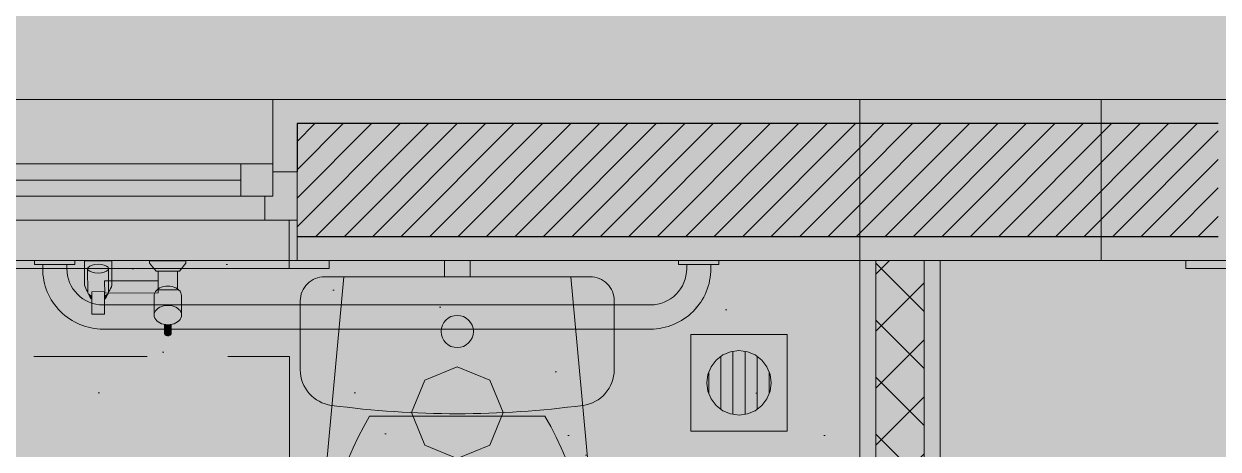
# Model space of a CAD drawing. Header units: metres. Extents: x -77 to 21.6, y -70.6 to -27.7.
# Drawn here: x -55.512 to -54.029, y -33.034 to -32.506 of the extents above; entities that cross this region are included whole.
import ezdxf

# ---------------------------------------------------------------- set-up
doc = ezdxf.new("R2010")
doc.units = ezdxf.units.M
doc.header["$MEASUREMENT"] = 0
doc.linetypes.add('Dashed', pattern=[0.07, 0.045, -0.025])
doc.linetypes.add('Hidden Line (2)', pattern=[0.195611, 0.141111, -0.0545])
for name, color, linetype in [('Concreto moldado in loco_Pilares.IFC Model', 7, 'Continuous'), ('Janelas Archicad', 7, 'Continuous'), ('PAREDE CONSTRUIR', 7, 'Continuous')]:
    doc.layers.add(name, color=color, linetype=linetype)
for name, color, linetype, lineweight in [('Concreto moldado in loco_Pilares.IFC Model_Caneta_No__241', 7, 'Continuous', 13), ('Concreto moldado in loco_Pilares.IFC Model_Caneta_No__4', 7, 'Continuous', 20), ('Janelas Archicad_Caneta_No__10', 7, 'Continuous', 5), ('Janelas Archicad_Caneta_No__241', 7, 'Continuous', 13), ('LAJES.EST_Caneta_No__241', 7, 'Continuous', 13), ('LAJES.EST_Caneta_No__96', 252, 'Continuous', 0), ('LOUCAS-METAIS.ARQ_Caneta_No__96', 252, 'Continuous', 0), ('NOTAS-LAYOUT.EXEC_Caneta_No__96', 252, 'Continuous', 0), ('PAREDE CONSTRUIR_Caneta_No__241', 7, 'Continuous', 13), ('PAREDE CONSTRUIR_Caneta_No__3', 7, 'Continuous', 25), ('PAREDE CONSTRUIR_Caneta_No__83', 84, 'Continuous', 0), ('RALO_Caneta_No__96', 252, 'Continuous', 0)]:
    doc.layers.add(name, color=color, linetype=linetype, lineweight=lineweight)
for name, color, linetype, lineweight, true_color in [('Janelas Archicad_Caneta_No__9', 7, 'Continuous', 5, 0x020202), ('LAJES.EST_Caneta_No__18', 7, 'Continuous', 0, 0xdfdfdf), ('LAJES.EST_Caneta_No__254', 7, 'Continuous', 0, 0xd1c9ad), ('LOUCAS-METAIS.ARQ_Caneta_No__18', 7, 'Continuous', 0, 0xdfdfdf), ('RALO_Caneta_No__19', 7, 'Continuous', 0, 0xe9e9e9), ('ZONA_Caneta_No__56', 7, 'Continuous', 0, 0xffe495)]:
    doc.layers.add(name, color=color, linetype=linetype, lineweight=lineweight, true_color=true_color)
pattern_1 = [(45, (0, 0.5), (-0.159099, 0.159099), [0, -0.15, 0, -0.225]), (110, (0.5, 0.5), (0.21143084, 0.07695453), [0, -0.11, 0, -0.19])]
pattern_2 = [(45, (0, 0), (-0.01767767, 0.01767767), [])]

# ---------------------------------------------------------------- blocks, each defined once
blk = doc.blocks.new('Horizontal Multi-Sash Window 26_5')
at = {"layer": 'Janelas Archicad_Caneta_No__10', "color": 7, "linetype": 'Continuous', "lineweight": 5}
for p, q in [((-1.24, 0.06), (-1.29, 0.06)), ((-1.29, 0.06), (-1.29, 0.05)), ((-1.29, 0.05), (-1.24, 0.05))]:
    blk.add_line(p, q, dxfattribs=at)
at = {"layer": 'Janelas Archicad_Caneta_No__241', "color": 7, "linetype": 'Continuous', "lineweight": 13}
blk.add_line((-1.29, 0.05), (-1.25, 0.05), dxfattribs=at)
blk = doc.blocks.new('Horizontal Multi-Sash Window 26_2')
at = {"layer": 'Janelas Archicad', "linetype": 'Continuous', "lineweight": 0, "true_color": 0xffffff}
for points in [[(-0.4, 0), (-0.4, -0.06), (-0.36, -0.06), (-0.36, -0.03), (-0.37, -0.03), (-0.37, 0)], [(-0.37, 0.01), (-0.37, -0.03), (-0.33, -0.03), (-0.33, 0.01)], [(0.33, 0.01), (-0.33, 0.01), (-0.33, -0.03), (-0.36, -0.03), (-0.36, -0.06), (0.36, -0.06), (0.36, -0.03), (0.33, -0.03)], [(0.33, -0.03), (0.33, 0.01), (-0.33, 0.01), (-0.33, -0.03)], [(0.37, -0.03), (0.37, 0.01), (0.33, 0.01), (0.33, -0.03)], [(0.4, -0.06), (0.4, 0), (0.37, 0), (0.37, -0.03), (0.36, -0.03), (0.36, -0.06)], [(-0.4, -0.06), (-0.4, -0.11), (-0.39, -0.12), (0.39, -0.12), (0.4, -0.11), (0.4, -0.06)]]:
    blk.add_hatch(color=7, dxfattribs=at).paths.add_polyline_path(points)
at = {"layer": 'Janelas Archicad_Caneta_No__10', "color": 7, "linetype": 'Continuous', "lineweight": 5}
for p, q in [((-0.4, -0.11), (-0.4, -0.06)), ((-0.4, -0.06), (-0.39, -0.06)), ((-0.39, -0.06), (-0.39, -0.11)), ((0.39, -0.11), (0.39, -0.06)), ((0.39, -0.06), (0.4, -0.06)), ((0.4, -0.06), (0.4, -0.11)), ((-0.44, -0.12), (-0.44, -0.11)), ((-0.44, -0.11), (-0.39, -0.11)), ((-0.39, -0.11), (-0.4, -0.11)), ((-0.39, -0.11), (-0.39, -0.12)), ((0.4, -0.11), (0.39, -0.11)), ((0.39, -0.11), (0.44, -0.11)), ((0.39, -0.12), (0.39, -0.11)), ((0.44, -0.11), (0.44, -0.12)), ((-0.39, -0.12), (-0.44, -0.12)), ((0.44, -0.12), (0.39, -0.12))]:
    blk.add_line(p, q, dxfattribs=at)
at = {"layer": 'Janelas Archicad_Caneta_No__241', "color": 7, "linetype": 'Continuous', "lineweight": 13}
for p, q in [((-0.4, 0.09), (-0.37, 0.09)), ((-0.37, 0), (-0.37, 0.09)), ((0.4, 0.09), (0.37, 0.09)), ((0.37, 0), (0.37, 0.09)), ((-0.4, 0), (-0.4, -0.06)), ((0.4, 0), (0.4, -0.06)), ((-0.4, -0.06), (-0.4, -0.08)), ((0.4, -0.06), (0.4, -0.08)), ((-0.4, -0.08), (-0.4, -0.11)), ((0.4, -0.08), (0.4, -0.11)), ((-0.44, -0.11), (-0.4, -0.11)), ((0.4, -0.11), (0.44, -0.11))]:
    blk.add_line(p, q, dxfattribs=at)
at = {"layer": 'Janelas Archicad_Caneta_No__9', "color": 18, "linetype": 'Continuous', "lineweight": 5, "true_color": 0x020202}
for p, q in [((-0.37, 0.09), (0.37, 0.09)), ((-0.4, 0), (-0.37, 0)), ((-0.37, 0.01), (-0.33, 0.01)), ((-0.37, -0.03), (-0.37, 0.01)), ((-0.37, 0), (-0.37, -0.03)), ((-0.33, 0.01), (0.33, 0.01)), ((-0.33, 0.01), (-0.33, -0.03)), ((-0.33, 0.01), (0.33, 0.01)), ((0.33, -0.03), (0.33, 0.01)), ((0.33, 0.01), (0.37, 0.01)), ((0.37, 0.01), (0.37, -0.03)), ((0.37, -0.03), (0.37, 0)), ((0.37, 0), (0.4, 0)), ((-0.33, -0.01), (0.33, -0.01)), ((-0.37, -0.03), (-0.36, -0.03)), ((-0.33, -0.03), (-0.37, -0.03)), ((-0.36, -0.03), (-0.36, -0.06)), ((0.33, -0.03), (-0.33, -0.03)), ((0.37, -0.03), (0.33, -0.03)), ((0.36, -0.06), (0.36, -0.03)), ((0.36, -0.03), (0.37, -0.03)), ((-0.36, -0.06), (-0.4, -0.06)), ((0.36, -0.06), (-0.36, -0.06)), ((0.4, -0.06), (0.36, -0.06)), ((-0.39, -0.12), (0.39, -0.12))]:
    blk.add_line(p, q, dxfattribs=at)
at = {"layer": 'Janelas Archicad_Caneta_No__9', "color": 18, "linetype": 'Dashed', "lineweight": 5, "true_color": 0x020202}
blk.add_line((-0.4, -0.11), (0.4, -0.11), dxfattribs=at)
blk = doc.blocks.new('Rectangular Floor Drain 26')
at = {"layer": 'RALO_Caneta_No__19', "linetype": 'Continuous', "lineweight": 0, "true_color": 0xe9e9e9}
h = blk.add_hatch(color=254, dxfattribs=at)
h.paths.add_polyline_path([(-0.06, 0.06), (-0.06, -0.06), (0.06, -0.06), (0.06, 0.06)])
h.paths.add_polyline_path([(0.04, 0), (0.0386, -0.0104), (0.0346, -0.02), (0.0283, -0.0283), (0.02, -0.0346), (0.0104, -0.0386), (0, -0.04), (-0.0104, -0.0386), (-0.02, -0.0346), (-0.0283, -0.0283), (-0.0346, -0.02), (-0.0386, -0.0104), (-0.04, 0), (-0.0386, 0.0104), (-0.0346, 0.02), (-0.0283, 0.0283), (-0.02, 0.0346), (-0.0104, 0.0386), (0, 0.04), (0.0104, 0.0386), (0.02, 0.0346), (0.0283, 0.0283), (0.0346, 0.02), (0.0386, 0.0104)], flags=0)
for points in [[(-0.0283, 0.0283), (-0.0327, 0.0225), (0.0327, 0.0225), (0.0283, 0.0283), (0.02, 0.0346), (0.0131, 0.0375), (-0.0131, 0.0375), (-0.02, 0.0346)], [(-0.0131, 0.0375), (0.0131, 0.0375), (0.0104, 0.0386), (0, 0.04), (-0.0104, 0.0386)], [(-0.0386, 0.0104), (-0.039, 0.0075), (0.039, 0.0075), (0.0386, 0.0104), (0.0346, 0.02), (0.0327, 0.0225), (-0.0327, 0.0225), (-0.0346, 0.02)], [(-0.039, 0.0075), (-0.04, 0), (-0.039, -0.0075), (0.039, -0.0075), (0.04, 0), (0.039, 0.0075)], [(-0.039, -0.0075), (-0.0386, -0.0104), (-0.0346, -0.02), (-0.0327, -0.0225), (0.0327, -0.0225), (0.0346, -0.02), (0.0386, -0.0104), (0.039, -0.0075)], [(-0.0327, -0.0225), (-0.0283, -0.0283), (-0.02, -0.0346), (-0.0131, -0.0375), (0.0131, -0.0375), (0.02, -0.0346), (0.0283, -0.0283), (0.0327, -0.0225)], [(0.0131, -0.0375), (-0.0131, -0.0375), (-0.0104, -0.0386), (0, -0.04), (0.0104, -0.0386)]]:
    blk.add_hatch(color=254, dxfattribs=at).paths.add_polyline_path(points)
at = {"layer": 'RALO_Caneta_No__96', "color": 252, "linetype": 'Continuous', "lineweight": 0}
for p, q in [((-0.06, 0.06), (-0.06, -0.06)), ((0.06, 0.06), (-0.06, 0.06)), ((0.06, -0.06), (0.06, 0.06)), ((-0.0283, 0.0283), (-0.02, 0.0346)), ((-0.02, 0.0346), (-0.0104, 0.0386)), ((0.0131, 0.0375), (-0.0131, 0.0375)), ((-0.0104, 0.0386), (0, 0.04)), ((0, 0.04), (0.0104, 0.0386)), ((0.0104, 0.0386), (0.02, 0.0346)), ((0.02, 0.0346), (0.0283, 0.0283)), ((-0.0386, 0.0104), (-0.0346, 0.02)), ((-0.0346, 0.02), (-0.0283, 0.0283)), ((-0.0327, 0.0225), (0.0327, 0.0225)), ((0.0283, 0.0283), (0.0346, 0.02)), ((0.0346, 0.02), (0.0386, 0.0104)), ((-0.04, 0), (-0.0386, 0.0104)), ((-0.0386, -0.0104), (-0.04, 0)), ((0.039, 0.0075), (-0.039, 0.0075)), ((0.0386, 0.0104), (0.04, 0)), ((0.04, 0), (0.0386, -0.0104)), ((-0.039, -0.0075), (0.039, -0.0075)), ((-0.0346, -0.02), (-0.0386, -0.0104)), ((0.0386, -0.0104), (0.0346, -0.02)), ((-0.0283, -0.0283), (-0.0346, -0.02)), ((0.0327, -0.0225), (-0.0327, -0.0225)), ((-0.02, -0.0346), (-0.0283, -0.0283)), ((0.0283, -0.0283), (0.02, -0.0346)), ((0.0346, -0.02), (0.0283, -0.0283)), ((-0.0104, -0.0386), (-0.02, -0.0346)), ((-0.0131, -0.0375), (0.0131, -0.0375)), ((0, -0.04), (-0.0104, -0.0386)), ((0.0104, -0.0386), (0, -0.04)), ((0.02, -0.0346), (0.0104, -0.0386)), ((-0.06, -0.06), (0.06, -0.06))]:
    blk.add_line(p, q, dxfattribs=at)
blk = doc.blocks.new('WC Disabled 26_2')
at = {"layer": 'LOUCAS-METAIS.ARQ_Caneta_No__18', "linetype": 'Continuous', "lineweight": 0, "true_color": 0xdfdfdf}
for points in [[(-0.0113, -0.02), (0, -0.02), (0, 0), (-0.0113, 0)], [(0, -0.02), (0.0113, -0.02), (0.0113, 0), (0, 0)], [(0.0113, -0.02), (0.016, -0.02), (0.016, 0), (0.0113, 0)], [(-0.016, -0.02), (-0.0113, -0.02), (-0.0113, 0), (-0.016, 0)], [(0.165, -0.02), (-0.165, -0.02, 0.414214), (-0.195, -0.05), (-0.195, -0.1354, 0.375967), (-0.1562, -0.1797, 0.066259), (0.1562, -0.1797, 0.375967), (0.195, -0.1354), (0.195, -0.05, 0.414214)], [(-0.1694, -0.4734), (-0.157, -0.5232), (-0.138, -0.5701), (-0.1124, -0.6073), (-0.0794, -0.6358), (-0.041, -0.6538), (0, -0.66), (0.041, -0.6538), (0.0794, -0.6358), (0.1124, -0.6073), (0.138, -0.5701), (0.157, -0.5232), (0.1694, -0.4734), (0.1749, -0.4221), (0.1733, -0.3704), (0.141, -0.02), (-0.141, -0.02), (-0.1733, -0.3704), (-0.1749, -0.4221)]]:
    blk.add_hatch(color=254, dxfattribs=at).paths.add_polyline_path(points)
at = {"layer": 'LOUCAS-METAIS.ARQ_Caneta_No__96', "color": 252, "linetype": 'Continuous', "lineweight": 0}
for p, q in [((-0.0113, 0), (0, 0)), ((0, 0), (0.0113, 0)), ((0.0113, 0), (0.016, 0)), ((0.016, -0.02), (0.016, 0)), ((-0.016, 0), (-0.0113, 0)), ((-0.016, -0.02), (-0.016, 0)), ((-0.016, -0.02), (-0.0113, -0.02)), ((-0.0113, -0.02), (0, -0.02)), ((0, -0.02), (0.0113, -0.02)), ((0.0113, -0.02), (0.016, -0.02)), ((-0.0403, -0.1484), (0, -0.1317)), ((0, -0.1317), (0.0403, -0.1484)), ((-0.057, -0.1887), (-0.0403, -0.1484)), ((0.0403, -0.1484), (0.057, -0.1887)), ((-0.0403, -0.229), (-0.057, -0.1887)), ((0.057, -0.1887), (0.0403, -0.229)), ((0, -0.193), (-0.1089, -0.193)), ((0.1089, -0.193), (0, -0.193)), ((0, -0.2457), (-0.0403, -0.229)), ((0.0403, -0.229), (0, -0.2457))]:
    blk.add_line(p, q, dxfattribs=at)
at = {"layer": 'LOUCAS-METAIS.ARQ_Caneta_No__96', "color": 252, "linetype": 'Continuous', "lineweight": 0, "flags": 128}
blk.add_lwpolyline([(0.165, -0.02, -0.414214), (0.195, -0.05), (0.195, -0.1354, -0.375967), (0.1562, -0.1797, -0.066259), (-0.1562, -0.1797, -0.375967), (-0.195, -0.1354), (-0.195, -0.05, -0.414214), (-0.165, -0.02)], format="xyb", close=True, dxfattribs=at)
blk.add_lwpolyline([(-0.1694, -0.4734), (-0.157, -0.5232), (-0.138, -0.5701), (-0.1124, -0.6073), (-0.0794, -0.6358), (-0.041, -0.6538), (0, -0.66), (0.041, -0.6538), (0.0794, -0.6358), (0.1124, -0.6073), (0.138, -0.5701), (0.157, -0.5232), (0.1694, -0.4734), (0.1749, -0.4221), (0.1733, -0.3704), (0.141, -0.02), (-0.141, -0.02), (-0.1733, -0.3704), (-0.1749, -0.4221)], close=True, dxfattribs=at)
at = {"layer": 'LOUCAS-METAIS.ARQ_Caneta_No__96', "color": 252, "linetype": 'Continuous', "lineweight": 0}
blk.add_circle((0, -0.088), 0.02, dxfattribs=at)
for centre, major_axis, start_param, end_param in [((0.2581, -0.4079), (0, 0.4255), 1.041392, 1.594412), ((-0.2581, -0.4079), (0, 0.4255), 4.688771, 5.241791), ((0.0895, -0.4323), (0, 0.2571), 1.515065, 2.415654), ((-0.0895, -0.4323), (0, 0.2571), 3.867528, 4.768116), ((0.0008, -0.5128), (0, 0.1386), 2.509088, 3.135732), ((-0.0008, -0.5128), (0, 0.1386), 3.147454, 3.774097)]:
    blk.add_ellipse(centre, major_axis=major_axis, ratio=0.999377, start_param=start_param, end_param=end_param, dxfattribs=at)
blk = doc.blocks.new('Grab Bar 26')
at = {"layer": 'LOUCAS-METAIS.ARQ_Caneta_No__18', "linetype": 'Continuous', "lineweight": 0, "true_color": 0xdfdfdf}
for points in [[(-0.425, 0), (-0.425, -0.005), (-0.375, -0.005), (-0.375, 0)], [(0.375, 0), (0.375, -0.005), (0.425, -0.005), (0.425, 0)], [(-0.415, -0.005), (-0.415, -0.01, 0.414214), (-0.34, -0.085), (0.34, -0.085, 0.414214), (0.415, -0.01), (0.415, -0.005), (0.385, -0.005), (0.385, -0.01, -0.414214), (0.34, -0.055), (-0.34, -0.055, -0.414214), (-0.385, -0.01), (-0.385, -0.005)]]:
    blk.add_hatch(color=254, dxfattribs=at).paths.add_polyline_path(points)
at = {"layer": 'LOUCAS-METAIS.ARQ_Caneta_No__96', "color": 252, "linetype": 'Continuous', "lineweight": 0, "flags": 128}
for points in [[(-0.425, 0), (-0.425, -0.005), (-0.375, -0.005), (-0.375, 0)], [(0.375, 0), (0.375, -0.005), (0.425, -0.005), (0.425, 0)]]:
    blk.add_lwpolyline(points, close=True, dxfattribs=at)
blk.add_lwpolyline([(-0.415, -0.005), (-0.415, -0.01, 0.414214), (-0.34, -0.085), (0.34, -0.085, 0.414214), (0.415, -0.01), (0.415, -0.005), (0.385, -0.005), (0.385, -0.01, -0.414214), (0.34, -0.055), (-0.34, -0.055, -0.414214), (-0.385, -0.01), (-0.385, -0.005)], format="xyb", close=True, dxfattribs=at)
blk = doc.blocks.new('ducha higienica_link_deca_1984.C.ACT.LNK.CR(3)')
at = {"layer": 'LOUCAS-METAIS.ARQ_Caneta_No__18', "linetype": 'Continuous', "lineweight": 0, "true_color": 0xdfdfdf}
for points in [[(0, 0.0931), (0, 0.0901), (0.0081, 0.0801), (0.0369, 0.0801), (0.0371, 0.0801), (0.0452, 0.0901), (0.0452, 0.0931)], [(0.1261, 0.0931), (0.0921, 0.0931), (0.0921, 0.0654), (0.0922, 0.063), (0.0927, 0.0608), (0.0936, 0.0586), (0.0947, 0.0566), (0.0961, 0.0547), (0.0961, 0.0612), (0.0961, 0.076), (0.0961, 0.0834), (0.0968, 0.0851), (0.0987, 0.0866), (0.1015, 0.0878), (0.1051, 0.0886), (0.1091, 0.0889), (0.113, 0.0885), (0.1165, 0.0877), (0.1194, 0.0865), (0.1214, 0.085), (0.1221, 0.0834), (0.1221, 0.076), (0.1221, 0.0612), (0.1221, 0.0547), (0.1235, 0.0566), (0.1246, 0.0586), (0.1254, 0.0608), (0.1259, 0.063), (0.1261, 0.0654)], [(0.0106, 0.0569), (0.0346, 0.0569), (0.0346, 0.0801), (0.0106, 0.0801)], [(0.1165, 0.0877), (0.113, 0.0885), (0.1091, 0.0889), (0.1051, 0.0886), (0.1015, 0.0878), (0.0987, 0.0866), (0.0968, 0.0851), (0.0961, 0.0834), (0.0968, 0.0817), (0.0987, 0.0802), (0.1015, 0.079), (0.1051, 0.0782), (0.1091, 0.0779), (0.113, 0.0782), (0.1165, 0.079), (0.1194, 0.0802), (0.1214, 0.0817), (0.1221, 0.0834), (0.1221, 0.0834), (0.1214, 0.085), (0.1194, 0.0865)], [(0.1208, 0.0517), (0.1214, 0.0521), (0.1221, 0.0538), (0.1221, 0.0612), (0.1221, 0.076), (0.1221, 0.0834), (0.1214, 0.0817), (0.1194, 0.0802), (0.1165, 0.079), (0.113, 0.0782), (0.1091, 0.0779), (0.1051, 0.0782), (0.1015, 0.079), (0.0987, 0.0802), (0.0968, 0.0817), (0.0961, 0.0834), (0.0961, 0.076), (0.0961, 0.0612), (0.0961, 0.0538), (0.0968, 0.0522), (0.0987, 0.0507), (0.1011, 0.0497), (0.1011, 0.0548), (0.1171, 0.0548), (0.1171, 0.0496), (0.1195, 0.0506)], [(0.0226, 0.0377), (0.0252, 0.0375), (0.0278, 0.0371), (0.0303, 0.0364), (0.0326, 0.0354), (0.0346, 0.0341), (0.0363, 0.0327), (0.0377, 0.0311), (0.0387, 0.0294), (0.0394, 0.0275), (0.0396, 0.0256), (0.0396, 0.0497), (0.0394, 0.0516), (0.0387, 0.0534), (0.0377, 0.0551), (0.0363, 0.0567), (0.0346, 0.0582), (0.0326, 0.0594), (0.0303, 0.0604), (0.0278, 0.0611), (0.0252, 0.0616), (0.0226, 0.0617), (0.0199, 0.0616), (0.0173, 0.0611), (0.0149, 0.0604), (0.0126, 0.0594), (0.0106, 0.0582), (0.0088, 0.0567), (0.0074, 0.0551), (0.0064, 0.0534), (0.0058, 0.0516), (0.0056, 0.0497), (0.0056, 0.0256), (0.0058, 0.0275), (0.0064, 0.0294), (0.0074, 0.0311), (0.0088, 0.0327), (0.0106, 0.0341), (0.0126, 0.0354), (0.0149, 0.0364), (0.0173, 0.0371), (0.0199, 0.0375)], [(0.0346, 0.0681), (0.0346, 0.0531), (0.101, 0.0531), (0.101, 0.0681)], [(0.1011, 0.0496), (0.0987, 0.0506), (0.0973, 0.0517), (0.0975, 0.0508), (0.0983, 0.0491), (0.0993, 0.0475), (0.1005, 0.0461), (0.1011, 0.0456)], [(0.1011, 0.0269), (0.1171, 0.0269), (0.1171, 0.0548), (0.1011, 0.0548)], [(0.1171, 0.0496), (0.1171, 0.0456), (0.1177, 0.0461), (0.1189, 0.0475), (0.1199, 0.0491), (0.1206, 0.0508), (0.1208, 0.0517), (0.1195, 0.0506)], [(0.0303, 0.0364), (0.0278, 0.0371), (0.0252, 0.0375), (0.0226, 0.0377), (0.0199, 0.0375), (0.0173, 0.0371), (0.0149, 0.0364), (0.0126, 0.0354), (0.0106, 0.0341), (0.0088, 0.0327), (0.0074, 0.0311), (0.0064, 0.0294), (0.0058, 0.0275), (0.0056, 0.0256), (0.0058, 0.0238), (0.0064, 0.0219), (0.0074, 0.0202), (0.0088, 0.0186), (0.0106, 0.0171), (0.0126, 0.0159), (0.0149, 0.0149), (0.0173, 0.0142), (0.0199, 0.0138), (0.0226, 0.0136), (0.0252, 0.0138), (0.0278, 0.0142), (0.0303, 0.0149), (0.0326, 0.0159), (0.0346, 0.0171), (0.0363, 0.0186), (0.0377, 0.0202), (0.0387, 0.0219), (0.0394, 0.0238), (0.0396, 0.0256), (0.0394, 0.0275), (0.0387, 0.0294), (0.0377, 0.0311), (0.0363, 0.0327), (0.0346, 0.0341), (0.0326, 0.0354)], [(0.0266, 0.0028), (0.0266, 0.014), (0.0252, 0.0138), (0.0226, 0.0136), (0.0199, 0.0138), (0.0186, 0.014), (0.0186, 0.0028), (0.0186, 0.0024), (0.0188, 0.002), (0.019, 0.0015), (0.0193, 0.0012), (0.0198, 0.0008), (0.0202, 0.0005), (0.0208, 0.0003), (0.0213, 0.0001), (0.022, 0), (0.0226, 0), (0.0232, 0), (0.0238, 0.0001), (0.0244, 0.0003), (0.0249, 0.0005), (0.0254, 0.0008), (0.0258, 0.0012), (0.0261, 0.0015), (0.0264, 0.002), (0.0265, 0.0024)]]:
    blk.add_hatch(color=254, dxfattribs=at).paths.add_polyline_path(points)
at = {"layer": 'LOUCAS-METAIS.ARQ_Caneta_No__96', "color": 252, "linetype": 'Continuous', "lineweight": 0, "flags": 128}
for points in [[(0, 0.0931), (0, 0.0901), (0.0081, 0.0801), (0.0369, 0.0801), (0.0371, 0.0801), (0.0452, 0.0901), (0.0452, 0.0931)], [(0.1261, 0.0931), (0.0921, 0.0931), (0.0921, 0.0654), (0.0922, 0.063), (0.0927, 0.0608), (0.0936, 0.0586), (0.0947, 0.0566), (0.0961, 0.0547), (0.0961, 0.0612), (0.0961, 0.076), (0.0961, 0.0834), (0.0968, 0.0851), (0.0987, 0.0866), (0.1015, 0.0878), (0.1051, 0.0886), (0.1091, 0.0889), (0.113, 0.0885), (0.1165, 0.0877), (0.1194, 0.0865), (0.1214, 0.085), (0.1221, 0.0834), (0.1221, 0.076), (0.1221, 0.0612), (0.1221, 0.0547), (0.1235, 0.0566), (0.1246, 0.0586), (0.1254, 0.0608), (0.1259, 0.063), (0.1261, 0.0654)], [(0.0106, 0.0569), (0.0346, 0.0569), (0.0346, 0.0801), (0.0106, 0.0801)], [(0.1165, 0.0877), (0.113, 0.0885), (0.1091, 0.0889), (0.1051, 0.0886), (0.1015, 0.0878), (0.0987, 0.0866), (0.0968, 0.0851), (0.0961, 0.0834), (0.0968, 0.0817), (0.0987, 0.0802), (0.1015, 0.079), (0.1051, 0.0782), (0.1091, 0.0779), (0.113, 0.0782), (0.1165, 0.079), (0.1194, 0.0802), (0.1214, 0.0817), (0.1221, 0.0834), (0.1221, 0.0834), (0.1214, 0.085), (0.1194, 0.0865)], [(0.1208, 0.0517), (0.1214, 0.0521), (0.1221, 0.0538), (0.1221, 0.0612), (0.1221, 0.076), (0.1221, 0.0834), (0.1214, 0.0817), (0.1194, 0.0802), (0.1165, 0.079), (0.113, 0.0782), (0.1091, 0.0779), (0.1051, 0.0782), (0.1015, 0.079), (0.0987, 0.0802), (0.0968, 0.0817), (0.0961, 0.0834), (0.0961, 0.076), (0.0961, 0.0612), (0.0961, 0.0538), (0.0968, 0.0522), (0.0987, 0.0507), (0.1011, 0.0497), (0.1011, 0.0548), (0.1171, 0.0548), (0.1171, 0.0496), (0.1195, 0.0506)], [(0.0226, 0.0377), (0.0252, 0.0375), (0.0278, 0.0371), (0.0303, 0.0364), (0.0326, 0.0354), (0.0346, 0.0341), (0.0363, 0.0327), (0.0377, 0.0311), (0.0387, 0.0294), (0.0394, 0.0275), (0.0396, 0.0256), (0.0396, 0.0497), (0.0394, 0.0516), (0.0387, 0.0534), (0.0377, 0.0551), (0.0363, 0.0567), (0.0346, 0.0582), (0.0326, 0.0594), (0.0303, 0.0604), (0.0278, 0.0611), (0.0252, 0.0616), (0.0226, 0.0617), (0.0199, 0.0616), (0.0173, 0.0611), (0.0149, 0.0604), (0.0126, 0.0594), (0.0106, 0.0582), (0.0088, 0.0567), (0.0074, 0.0551), (0.0064, 0.0534), (0.0058, 0.0516), (0.0056, 0.0497), (0.0056, 0.0256), (0.0058, 0.0275), (0.0064, 0.0294), (0.0074, 0.0311), (0.0088, 0.0327), (0.0106, 0.0341), (0.0126, 0.0354), (0.0149, 0.0364), (0.0173, 0.0371), (0.0199, 0.0375)], [(0.0346, 0.0681), (0.101, 0.0681), (0.101, 0.0531), (0.0346, 0.0531)], [(0.1011, 0.0496), (0.1011, 0.0456), (0.1005, 0.0461), (0.0993, 0.0475), (0.0983, 0.0491), (0.0975, 0.0508), (0.0973, 0.0517), (0.0987, 0.0506)], [(0.1011, 0.0269), (0.1171, 0.0269), (0.1171, 0.0548), (0.1011, 0.0548)], [(0.1171, 0.0496), (0.1171, 0.0456), (0.1177, 0.0461), (0.1189, 0.0475), (0.1199, 0.0491), (0.1206, 0.0508), (0.1208, 0.0517), (0.1195, 0.0506)], [(0.0303, 0.0364), (0.0278, 0.0371), (0.0252, 0.0375), (0.0226, 0.0377), (0.0199, 0.0375), (0.0173, 0.0371), (0.0149, 0.0364), (0.0126, 0.0354), (0.0106, 0.0341), (0.0088, 0.0327), (0.0074, 0.0311), (0.0064, 0.0294), (0.0058, 0.0275), (0.0056, 0.0256), (0.0058, 0.0238), (0.0064, 0.0219), (0.0074, 0.0202), (0.0088, 0.0186), (0.0106, 0.0171), (0.0126, 0.0159), (0.0149, 0.0149), (0.0173, 0.0142), (0.0199, 0.0138), (0.0226, 0.0136), (0.0252, 0.0138), (0.0278, 0.0142), (0.0303, 0.0149), (0.0326, 0.0159), (0.0346, 0.0171), (0.0363, 0.0186), (0.0377, 0.0202), (0.0387, 0.0219), (0.0394, 0.0238), (0.0396, 0.0256), (0.0394, 0.0275), (0.0387, 0.0294), (0.0377, 0.0311), (0.0363, 0.0327), (0.0346, 0.0341), (0.0326, 0.0354)], [(0.0266, 0.0028), (0.0266, 0.014), (0.0252, 0.0138), (0.0226, 0.0136), (0.0199, 0.0138), (0.0186, 0.014), (0.0186, 0.0028), (0.0186, 0.0024), (0.0188, 0.002), (0.019, 0.0015), (0.0193, 0.0012), (0.0198, 0.0008), (0.0202, 0.0005), (0.0208, 0.0003), (0.0213, 0.0001), (0.022, 0), (0.0226, 0), (0.0232, 0), (0.0238, 0.0001), (0.0244, 0.0003), (0.0249, 0.0005), (0.0254, 0.0008), (0.0258, 0.0012), (0.0261, 0.0015), (0.0264, 0.002), (0.0265, 0.0024)]]:
    blk.add_lwpolyline(points, close=True, dxfattribs=at)

msp = doc.modelspace()

# ---------------------------------------------------------------- hatches: boundary and pattern name
at = {"layer": 'Concreto moldado in loco_Pilares.IFC Model', "linetype": 'Continuous', "lineweight": 0, "true_color": 0x000000}
msp.add_hatch(color=18, dxfattribs=at).paths.add_polyline_path([(-54.174, -32.7997), (-54.174, -32.5997), (-54.474, -32.5997), (-54.474, -32.7997)])
at = {"layer": 'LAJES.EST_Caneta_No__18', "linetype": 'Continuous', "lineweight": 0, "true_color": 0xdfdfdf}
h = msp.add_hatch(dxfattribs=at)
h.set_pattern_fill('Piso_Externo__0006', color=254, style=0, pattern_type=2)
h.set_pattern_definition([(45, (0, 0.6), (-0.1909188, 0.1909188), [0, -0.18, 0, -0.27]), (110, (0.6, 0.6), (0.253717, 0.09234544), [0, -0.132, 0, -0.228])])
h.paths.add_polyline_path([(-76.514, -65.1016), (-73.814, -65.1016, -0.414214), (-75.814, -67.1016), (-66.814, -67.1016, -0.414214), (-68.814, -65.1016), (-68.814, -62.301), (-68.814, -45.4002, -0.414214), (-66.514, -43.1002), (-65.914, -43.1002), (-65.914, -42.3002), (-66.514, -42.3002), (-66.514, -38.2041), (-65.114, -38.2041), (-65.114, -36.7038), (-66.514, -36.7038), (-66.514, -32.5997), (-65.114, -32.5997), (-56.714, -32.5997), (-53.814, -32.5997), (-44.014, -32.5997), (-44.014, -42.3002), (-53.814, -42.3002), (-53.814, -47.1002), (-44.014, -47.1002), (-44.014, -50.8516), (-45.6136, -50.8516), (-45.6136, -52.3506), (-44.014, -52.3506), (-44.014, -60.3006), (-48.9163, -60.3006), (-48.9163, -61.1006), (-44.3609, -61.1006), (-44.3609, -67.1016), (-44.014, -67.1016), (-41.514, -67.1016), (-41.514, -28.1016), (-41.714, -28.1016), (-41.714, -60.3006), (-43.014, -60.3006), (-43.014, -30.0016), (-66.514, -30.0016), (-66.514, -28.1016), (-76.514, -28.1016)])
h.paths.add_polyline_path([(-73.814, -45.1016), (-76.314, -45.1016), (-76.314, -43.0892), (-75.7984, -43.0908, -0.414214), (-73.8139, -45.0876)], flags=0)
h.paths.add_polyline_path([(-73.814, -45.5846, -0.009328), (-73.814, -45.6604)], flags=0)
h.paths.add_polyline_path([(-52.814, -46.3002), (-52.814, -43.1002), (-44.014, -43.1002), (-44.014, -46.3002)], flags=0)
h.paths.add_polyline_path([(-67.714, -34.1), (-76.314, -34.1), (-76.314, -32.5997), (-67.714, -32.5997)], flags=0)
at = {"layer": 'LAJES.EST_Caneta_No__254', "linetype": 'Continuous', "lineweight": 0, "true_color": 0xd1c9ad}
h = msp.add_hatch(dxfattribs=at)
h.set_pattern_fill('Haie_OD_0006', color=9, style=0, pattern_type=2)
h.set_pattern_definition(pattern_1)
h.paths.add_polyline_path([(-65.114, -47.1002), (-66.514, -47.1002), (-66.514, -60.3006), (-56.514, -60.3006), (-44.014, -60.3006), (-44.014, -56.6006), (-50.5957, -56.6006), (-50.5957, -54.2479), (-52.6157, -54.2479), (-52.6157, -52.5506), (-50.5957, -52.5506), (-45.6136, -52.5506), (-45.6136, -50.8516), (-44.014, -50.8516), (-44.014, -47.1002), (-53.814, -47.1002), (-53.814, -42.3002), (-44.014, -42.3002), (-44.014, -37.1002), (-51.174, -37.1002), (-51.174, -32.5997), (-53.814, -32.5997), (-56.714, -32.5997), (-58.7637, -32.5997), (-58.7637, -34.9038), (-63.464, -34.9038), (-63.464, -36.5038), (-65.114, -36.5038), (-65.114, -38.4037), (-63.464, -38.4037), (-63.464, -42.1002), (-65.114, -42.1002), (-65.114, -42.3002)])
h.paths.add_polyline_path([(-60.5596, -42.1002), (-60.5596, -38.4037), (-58.8637, -38.4037), (-58.8637, -42.1002)], flags=0)
h.paths.add_polyline_path([(-59.064, -48.7001), (-59.064, -47.3002), (-56.714, -47.3002), (-56.714, -48.7001)], flags=0)
at = {"layer": 'LAJES.EST_Caneta_No__96', "linetype": 'Continuous', "lineweight": 0}
h = msp.add_hatch(dxfattribs=at)
h.set_pattern_fill('Haie_OD_0006', color=252, style=0, pattern_type=2)
h.set_pattern_definition(pattern_1)
h.paths.add_polyline_path([(-56.574, -34.8997), (-54.474, -34.8997), (-54.474, -32.7997), (-56.574, -32.7997)])
at = {"layer": 'PAREDE CONSTRUIR', "linetype": 'Continuous', "lineweight": 0, "true_color": 0xffffff}
for points in [[(-55.943, -32.5997), (-55.943, -32.6897), (-55.203, -32.6897), (-55.203, -32.5997)], [(-55.203, -32.5997), (-55.203, -32.6897), (-55.173, -32.6897), (-55.173, -32.6297), (-55.173, -32.5997)], [(-54.474, -32.5997), (-55.173, -32.5997), (-55.173, -32.6297), (-54.474, -32.6297)], [(-54.0288, -32.5997), (-54.474, -32.5997), (-54.474, -32.6297), (-54.0288, -32.6297)], [(-55.173, -32.7997), (-54.474, -32.7997), (-54.474, -32.7697), (-55.173, -32.7697)], [(-54.474, -32.7997), (-54.0288, -32.7997), (-54.0288, -32.7697), (-54.474, -32.7697)], [(-54.454, -34.8997), (-54.454, -32.7997), (-54.474, -32.7997), (-54.474, -34.8997)], [(-54.374, -34.9797), (-54.374, -32.7997), (-54.394, -32.7997), (-54.394, -34.9797)]]:
    msp.add_hatch(color=7, dxfattribs=at).paths.add_polyline_path(points)
at = {"layer": 'PAREDE CONSTRUIR', "linetype": 'Continuous', "lineweight": 0, "true_color": 0x000000}
h = msp.add_hatch(dxfattribs=at)
h.set_pattern_fill('common_brick_0006', color=18, style=0, pattern_type=2)
h.set_pattern_definition(pattern_2)
h.paths.add_polyline_path([(-55.173, -32.7697), (-54.474, -32.7697), (-54.474, -32.6297), (-55.173, -32.6297), (-55.173, -32.6897), (-55.173, -32.7497)])
h = msp.add_hatch(dxfattribs=at)
h.set_pattern_fill('common_brick_0006', color=18, style=0, pattern_type=2)
h.set_pattern_definition(pattern_2)
h.paths.add_polyline_path([(-54.474, -32.6297), (-54.474, -32.7697), (-54.0288, -32.7697), (-54.0288, -32.7497), (-54.0288, -32.6897), (-54.0288, -32.6297)])
at = {"layer": 'PAREDE CONSTRUIR_Caneta_No__83', "linetype": 'Continuous', "lineweight": 0}
h = msp.add_hatch(dxfattribs=at)
h.set_pattern_fill('Placomur_0006', color=84, style=0, pattern_type=2)
h.set_pattern_definition([(45, (0, 0), (-0.03535534, 0.03535534), []), (135, (0, 0), (0.03535534, 0.03535534), [])])
h.paths.add_polyline_path([(-54.394, -34.9197), (-54.394, -32.7997), (-54.454, -32.7997), (-54.454, -34.9197)])

# ---------------------------------------------------------------- linework, layer by layer
at = {"layer": 'Concreto moldado in loco_Pilares.IFC Model_Caneta_No__241', "color": 7, "linetype": 'Continuous', "lineweight": 13, "flags": 128}
msp.add_lwpolyline([(-54.174, -32.7997), (-54.174, -32.5997), (-54.474, -32.5997), (-54.474, -32.7997)], close=True, dxfattribs=at)
at = {"layer": 'Concreto moldado in loco_Pilares.IFC Model_Caneta_No__4', "color": 7, "linetype": 'Continuous', "lineweight": 20, "flags": 128}
msp.add_lwpolyline([(-54.174, -32.7997), (-54.174, -32.5997), (-54.474, -32.5997), (-54.474, -32.7997)], close=True, dxfattribs=at)
at = {"layer": 'LAJES.EST_Caneta_No__241', "color": 7, "linetype": 'Continuous', "lineweight": 13, "flags": 128}
for points in [[(-65.914, -42.3002), (-66.514, -42.3002), (-66.514, -38.2041), (-65.114, -38.2041), (-65.114, -36.7038), (-66.514, -36.7038), (-66.514, -32.5997), (-65.114, -32.5997), (-56.714, -32.5997), (-53.814, -32.5997), (-44.014, -32.5997), (-44.014, -42.3002), (-53.814, -42.3002), (-53.814, -47.1002), (-44.014, -47.1002), (-44.014, -50.8516), (-45.6136, -50.8516), (-45.6136, -52.3506), (-44.014, -52.3506), (-44.014, -60.3006), (-48.9163, -60.3006)], [(-65.914, -42.3002), (-66.514, -42.3002), (-66.514, -38.2041), (-65.114, -38.2041), (-65.114, -36.7038), (-66.514, -36.7038), (-66.514, -32.5997), (-65.114, -32.5997), (-56.714, -32.5997), (-53.814, -32.5997), (-44.014, -32.5997), (-44.014, -42.3002), (-53.814, -42.3002), (-53.814, -47.1002), (-44.014, -47.1002), (-44.014, -50.8516), (-45.6136, -50.8516), (-45.6136, -52.3506), (-44.014, -52.3506), (-44.014, -60.3006), (-48.9163, -60.3006)], [(-65.914, -42.3002), (-66.514, -42.3002), (-66.514, -38.2041), (-65.114, -38.2041), (-65.114, -36.7038), (-66.514, -36.7038), (-66.514, -32.5997), (-65.114, -32.5997), (-56.714, -32.5997), (-53.814, -32.5997), (-44.014, -32.5997), (-44.014, -42.3002), (-53.814, -42.3002), (-53.814, -47.1002), (-44.014, -47.1002), (-44.014, -50.8516), (-45.6136, -50.8516), (-45.6136, -52.3506), (-44.014, -52.3506), (-44.014, -60.3006), (-48.9163, -60.3006)], [(-65.914, -42.3002), (-66.514, -42.3002), (-66.514, -38.2041), (-65.114, -38.2041), (-65.114, -36.7038), (-66.514, -36.7038), (-66.514, -32.5997), (-65.114, -32.5997), (-56.714, -32.5997), (-53.814, -32.5997), (-44.014, -32.5997), (-44.014, -42.3002), (-53.814, -42.3002), (-53.814, -47.1002), (-44.014, -47.1002), (-44.014, -50.8516), (-45.6136, -50.8516), (-45.6136, -52.3506), (-44.014, -52.3506), (-44.014, -60.3006), (-48.9163, -60.3006)], [(-65.914, -42.3002), (-66.514, -42.3002), (-66.514, -38.2041), (-65.114, -38.2041), (-65.114, -36.7038), (-66.514, -36.7038), (-66.514, -32.5997), (-65.114, -32.5997), (-56.714, -32.5997), (-53.814, -32.5997), (-44.014, -32.5997), (-44.014, -42.3002), (-53.814, -42.3002), (-53.814, -47.1002), (-44.014, -47.1002), (-44.014, -50.8516), (-45.6136, -50.8516), (-45.6136, -52.3506), (-44.014, -52.3506), (-44.014, -60.3006), (-48.9163, -60.3006)], [(-51.174, -37.1002), (-51.174, -32.5997), (-53.814, -32.5997), (-56.714, -32.5997), (-58.7637, -32.5997), (-58.7637, -34.9038), (-58.8637, -34.9038)], [(-51.174, -37.1002), (-51.174, -32.5997), (-53.814, -32.5997), (-56.714, -32.5997), (-58.7637, -32.5997), (-58.7637, -34.9038), (-58.8637, -34.9038)], [(-51.174, -37.1002), (-51.174, -32.5997), (-53.814, -32.5997), (-56.714, -32.5997), (-58.7637, -32.5997), (-58.7637, -34.9038), (-58.8637, -34.9038)]]:
    msp.add_lwpolyline(points, dxfattribs=at)
msp.add_lwpolyline([(-56.574, -34.8997), (-54.474, -34.8997), (-54.474, -32.7997), (-56.574, -32.7997)], close=True, dxfattribs=at)
at = {"layer": 'NOTAS-LAYOUT.EXEC_Caneta_No__96', "color": 252, "linetype": 'Hidden Line (2)', "lineweight": 0}
msp.add_lwpolyline([(-55.9824, -32.9187), (-55.1824, -32.9187), (-55.1824, -34.1187), (-55.9824, -34.1187)], close=True, dxfattribs=at)
at = {"layer": 'PAREDE CONSTRUIR_Caneta_No__241', "color": 7, "linetype": 'Continuous', "lineweight": 13}
for p, q in [((-55.203, -32.6897), (-55.203, -32.5997)), ((-55.173, -32.5997), (-55.203, -32.5997)), ((-55.173, -32.6897), (-55.203, -32.6897)), ((-55.173, -32.6897), (-55.173, -32.7497)), ((-55.173, -32.7497), (-55.173, -32.7697)), ((-55.173, -32.7697), (-55.173, -32.7997)), ((-55.133, -32.7997), (-55.173, -32.7997)), ((-54.454, -32.7997), (-54.454, -34.8997)), ((-54.394, -32.7997), (-54.394, -34.9197)), ((-54.0688, -32.7997), (-54.0288, -32.7997))]:
    msp.add_line(p, q, dxfattribs=at)
at = {"layer": 'PAREDE CONSTRUIR_Caneta_No__241', "color": 7, "linetype": 'Continuous', "lineweight": 13, "flags": 128}
for points in [[(-54.474, -32.5997), (-55.173, -32.5997)], [(-54.0288, -32.5997), (-54.474, -32.5997)], [(-55.173, -32.7997), (-54.474, -32.7997)], [(-54.474, -32.7997), (-54.0288, -32.7997)], [(-54.474, -32.7997), (-54.454, -32.7997)], [(-54.474, -32.7997), (-54.474, -34.8997)], [(-54.454, -32.7997), (-54.394, -32.7997)], [(-54.394, -32.7997), (-54.374, -32.7997)], [(-54.374, -34.9797), (-54.374, -32.7997)]]:
    msp.add_lwpolyline(points, dxfattribs=at)
at = {"layer": 'PAREDE CONSTRUIR_Caneta_No__3', "color": 7, "linetype": 'Continuous', "lineweight": 25}
for p, q in [((-54.474, -32.6297), (-55.173, -32.6297)), ((-55.173, -32.6297), (-55.173, -32.6897)), ((-54.0288, -32.6297), (-54.474, -32.6297)), ((-55.173, -32.7697), (-54.474, -32.7697)), ((-54.474, -32.7697), (-54.0288, -32.7697))]:
    msp.add_line(p, q, dxfattribs=at)
at = {"layer": 'ZONA_Caneta_No__56', "color": 41, "linetype": 'Continuous', "lineweight": 0, "true_color": 0xffe495, "flags": 128}
for points in [[(-56.574, -32.7997), (-56.574, -34.8997), (-54.474, -34.8997), (-54.474, -32.7997)], [(-56.574, -36.5038), (-54.374, -36.5038), (-53.814, -36.5038), (-53.814, -37.1002), (-51.174, -37.1002), (-51.174, -36.5038), (-51.174, -32.7997), (-54.374, -32.7997), (-54.374, -34.9997), (-56.574, -34.9997)]]:
    msp.add_lwpolyline(points, close=True, dxfattribs=at)

# ---------------------------------------------------------------- block references
at = {"layer": 'Janelas Archicad', "color": 18, "linetype": 'Continuous', "lineweight": 5, "true_color": 0x020202, "xscale": -1}
msp.add_blockref('Horizontal Multi-Sash Window 26_2', (-55.573, -32.6897), dxfattribs=at)
at = {"layer": 'Janelas Archicad', "color": 18, "linetype": 'Continuous', "lineweight": 5, "true_color": 0x020202, "xscale": -1, "rotation": 180}
msp.add_blockref('Horizontal Multi-Sash Window 26_5', (-52.7788, -32.7497), dxfattribs=at)
at = {"layer": 'LOUCAS-METAIS.ARQ_Caneta_No__96', "color": 252, "linetype": 'Continuous', "lineweight": 0}
msp.add_blockref('Grab Bar 26', (-55.074, -32.7997), dxfattribs=at)
at = {"layer": 'LOUCAS-METAIS.ARQ_Caneta_No__96', "color": 252, "linetype": 'Continuous', "lineweight": 0, "xscale": -1, "rotation": 0.08795509557666031}
msp.add_blockref('ducha higienica_link_deca_1984.C.ACT.LNK.CR(3)', (-55.3109, -32.8929), dxfattribs=at)
at = {"layer": 'LOUCAS-METAIS.ARQ_Caneta_No__96', "color": 252, "linetype": 'Continuous', "lineweight": 0, "rotation": 2.441777740230317e-05}
msp.add_blockref('WC Disabled 26_2', (-54.974, -32.7997), dxfattribs=at)
at = {"layer": 'RALO_Caneta_No__96', "color": 252, "linetype": 'Continuous', "lineweight": 0, "xscale": -1, "rotation": 90.02154163224874}
msp.add_blockref('Rectangular Floor Drain 26', (-54.624, -32.9514), dxfattribs=at)

doc.saveas('drawing.dxf')
